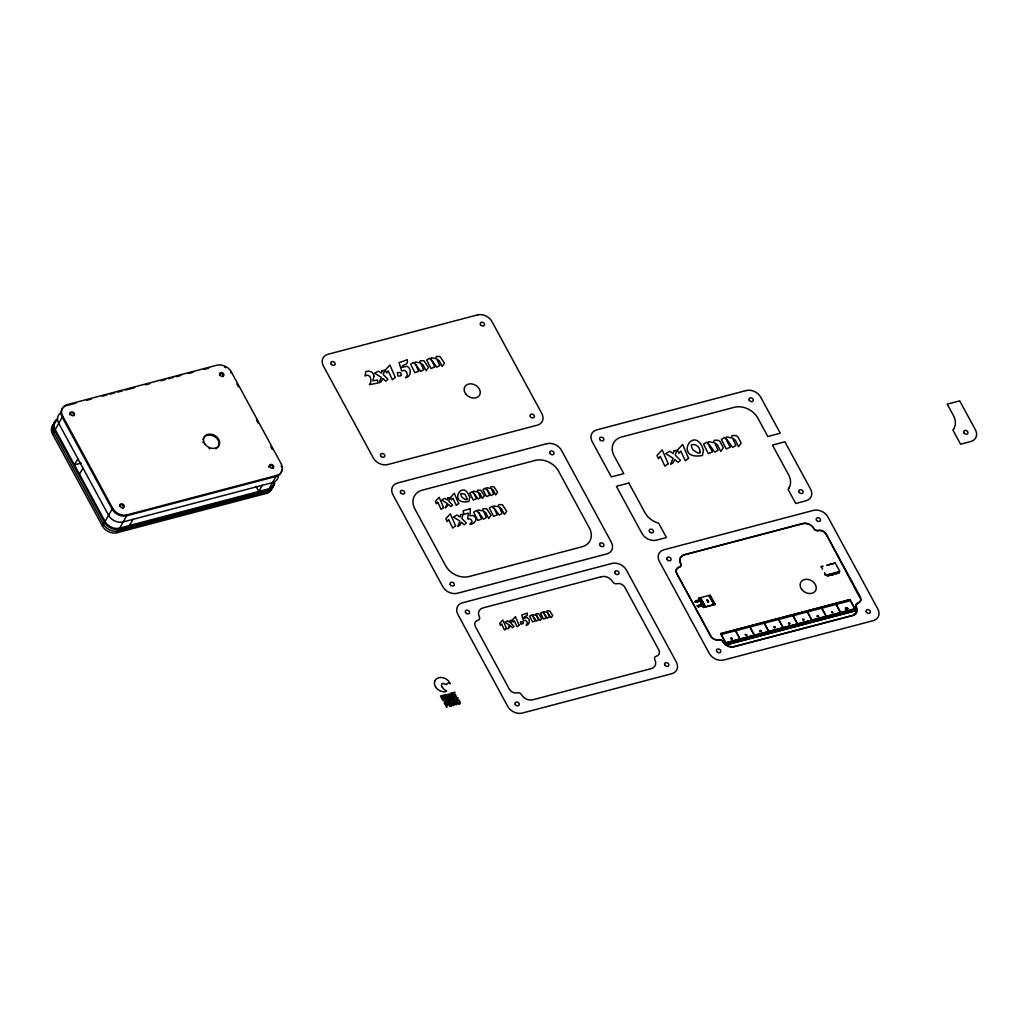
<?xml version="1.0" encoding="UTF-8"?>
<svg xmlns="http://www.w3.org/2000/svg" width="1028" height="1028" viewBox="0 0 1028 1028"><rect width="100%" height="100%" fill="white"/><g stroke="black" fill="none" stroke-linecap="round" stroke-linejoin="round"><path stroke-width="1.5" d="M759.833 631.732L759.782 630.665L759.872 631.68M817.324 616.659L817.286 615.541L817.311 616.556M836.111 573.945L835.944 572.789L836.072 573.804M845.44 608.139L845.697 609.231L845.53 608.088M846.25 608.203L846.738 608.807M730.882 646.368L730.355 646.458M789.427 622.891L789.8 623.726M847.059 608.859L846.352 608.923L847.046 608.872M774.932 627.633L775.086 626.643L774.855 627.337M827.925 576.053L827.694 575.603M821.089 566.749L823.03 566.248L821.231 566.775L822.554 569.229M832.037 611.878L832.86 612.611L832.05 611.904M818.686 616.209L817.697 615.476L818.673 616.068M697.794 601.727L696.843 601.83L697.562 601.431M701.417 606.109L699.927 604.785L701.199 606.276M697.138 605.788C698.333 605.62 697.871 606.289 698.487 606.983M828.992 575.59L828.093 574.87L829.031 575.282M831.511 574.935L831.138 574.549M825.06 574.459C824.546 576.207 828.324 574.716 825.664 575.346M54.895 423.446A11.347 8.854 29.6 0 0 52.608 434.201L102.453 526.079A11.347 8.854 29.6 0 0 117.012 532.735L266.419 493.401L276.583 475.501A11.347 8.854 29.6 0 0 281.171 463.795L231.339 371.918A11.347 8.854 29.6 0 0 216.767 365.248L67.36 404.595L66.833 405.52L76.072 403.079M52.608 434.201L62.759 416.301A11.347 8.854 29.6 0 1 67.36 404.595M77.897 458.719L74.389 464.9L81.302 463.075M79.464 474.268L82.972 468.1M102.453 526.079L112.605 508.179L62.759 416.301M117.012 532.735L127.164 514.848L276.583 475.501M129.515 525.514L133.01 519.346M230.812 372.843L231.339 371.918M262.32 485.293L258.812 491.461L256.023 486.321M447.514 704.874L446.448 705.349L446.923 707.174M441.937 683.826L441.822 683.954A1.953 1.529 29.6 0 0 441.603 684.391L441.577 684.519A4.767 3.714 29.6 0 0 441.577 685.586L441.629 685.856A4.896 3.816 29.6 0 0 441.86 686.55L441.976 686.794M706.866 600.146L707.971 600.493L706.866 599.992M833.914 573.855L834.029 574.125M450.765 700.608C451.947 698.012 447.013 700.119 450.56 700.698M452.14 695.056L451.446 693.823M444.302 702.972L445.535 702.651M447.771 683.235L447.81 683.209A1.76 1.375 29.6 0 1 449.185 683.08L449.377 683.157M449.339 698.436L449.133 697.498L450.984 698.012M789.414 623.007L789.825 623.418M803.947 620.205L803.164 619.28L803.96 619.126M453.669 705.516L454.029 705.285A1.388 1.092 29.6 0 0 454.286 704.797L454.196 704.064M446.627 704.591C447.681 702.818 443.531 702.921 446.37 704.668M449.801 696.611C448.504 693.54 447.578 696.239 449.66 696.701M824.495 572.763L825.767 575.115M451.78 700.274L452.243 699.438M698.462 606.995L697.138 605.98M454.247 697.151L453.117 694.273A2.441 1.902 29.6 0 0 452.847 693.797L451.369 693.155M708.099 600.969L707.174 601.277L708.176 601.11M446.139 700.993L448.696 700.312L444.135 701.52M452.834 699.22L457.884 697.819M451.883 695.134L451.035 694.106M86.853 400.239L91.479 399.031M102.26 396.191L106.886 394.97M109.957 394.161L114.583 392.94M117.667 392.131L122.281 390.923M125.365 390.1L134.604 387.672M145.385 384.832L150.011 383.611M160.792 380.771L165.418 379.563M168.502 378.754L173.115 377.533M176.199 376.723L180.825 375.503M188.522 373.472L193.136 372.264M203.929 369.425L208.543 368.204M269.04 488.775A11.347 8.854 29.6 0 0 274.694 483.173A11.347 8.854 29.6 0 1 269.053 488.775L119.621 528.122A11.347 8.854 29.6 0 1 105.074 521.453L55.229 429.575A11.347 8.854 29.6 0 1 57.517 418.82M835.199 563.087L826.756 565.271L835.237 562.971L839.876 571.478L825.677 575.192M830.907 574.613L831.588 574.703M452.371 697.639L451.934 695.738L453.823 697.1M456.483 698.179L457.756 697.845M454.222 698.86L455.378 698.565M726.308 642.808L729.944 641.845L731.795 643.245L730.908 641.601L730.137 641.793M788.566 626.412L792.202 625.461L794.053 626.862L793.153 625.204L792.395 625.409M798.139 623.893L801.776 622.929L802.675 624.587L799.039 625.551L797.664 624.022L798.846 625.602M850.811 610.015L854.461 609.064L855.836 610.593L854.654 609.013M727.014 644.517L725.819 642.937L727.207 644.466L730.844 643.502M789.26 628.121L788.502 628.326L787.602 626.669L789.453 628.069L793.102 627.106M851.518 611.724L850.76 611.93L849.86 610.272L851.711 611.673L855.347 610.722M446.589 699.168L448.414 698.68L446.769 698.372L446.113 697.177L447.257 696.855L445.214 695.506L446.435 695.172L446.088 694.53L444.135 695.056L446.396 699.207M451.138 693.206L449.93 693.527L452.179 697.691M453.399 705.593L451.408 704.707M446.64 707.251L444.43 703.242M442.618 683.479L442.76 683.453A1.632 1.272 29.6 0 1 443.171 683.44L443.479 683.491M818.185 530.461L816.425 530.422A3.264 2.544 29.6 0 1 813.996 528.546A8.661 6.759 29.6 0 0 802.778 523.496L684.185 554.722A8.738 6.823 29.6 0 0 680.613 563.665A3.302 2.57 29.6 0 1 679.251 567.045A6.271 4.896 29.6 0 0 676.694 573.598L710.721 636.293A6.361 4.96 29.6 0 0 718.713 639.814A3.264 2.544 29.6 0 1 722.902 641.742A8.661 6.759 29.6 0 0 733.054 647.01L852.713 615.554A8.751 6.823 29.6 0 0 856.915 611.776L856.285 606.623A3.302 2.57 29.6 0 1 855.964 605.017L857.66 603.23A6.271 4.896 29.6 0 0 860.205 596.69L826.178 533.982A6.348 4.96 29.6 0 0 818.185 530.461M451.626 700.312L450.752 698.809L452.179 699.31M457.421 699.451L457.216 699.451A2.416 1.889 29.6 0 0 456.792 699.567L456.676 699.618A1.606 1.259 29.6 0 0 456.239 700.029L456.098 700.659A3.071 2.403 29.6 0 0 456.188 701.25L456.252 701.456M445.831 702.587L446.537 702.689A1.401 1.092 29.6 0 1 447.039 703.011L447.27 703.242M708.446 601.83L707.521 601.92L708.639 601.778M697.575 600.121C699.31 604.67 698.41 597.448 698.526 601.097M446.653 690.919L446.525 690.855A9.612 7.504 29.6 0 1 445.972 690.585A8.237 6.425 29.6 0 1 444.88 689.916A8.738 6.823 29.6 0 1 444.186 689.39A8.404 6.553 29.6 0 1 443.261 688.516L442.181 687.167M446.075 684.519L445.265 684.147A16.319 12.734 29.6 0 0 443.71 683.569M446.345 684.648L446.602 684.635A5.179 4.048 29.6 0 1 446.91 684.095A5.628 4.395 29.6 0 1 447.398 683.543M449.621 683.286L450.187 683.826L449.596 682.515A8.687 6.785 29.6 0 0 448.645 681.178L447.45 679.971A8.635 6.746 29.6 0 0 446.396 679.2L445.445 678.634A10.306 8.044 29.6 0 0 444.906 678.377L444.083 678.043A8.134 6.348 29.6 0 0 443.274 677.799A8.378 6.541 29.6 0 0 442.027 677.542A8.507 6.643 29.6 0 0 434.895 680.87M448.632 698.603L447.925 694.054L451.626 697.704M699.747 606.032C696.688 602.768 700.672 609.129 698.886 605.672L700.222 606.507L699.451 605.004M834.839 574.087L834.53 573.226M697.639 601.072L696.213 600.455L697.832 601.611M457.948 702.792L459.066 703.28L459.336 702.304M459.323 700.582L459.169 700.415A2.891 2.249 29.6 0 0 458.668 699.94A2.005 1.568 29.6 0 0 458.141 699.618A1.606 1.259 29.6 0 0 457.37 699.464M458.578 700.89L457.177 700.286L457.19 701.559M456.972 702.805L457.91 703.705A2.005 1.568 29.6 0 0 458.398 703.949A1.516 1.182 29.6 0 0 459.105 704.064M459.542 700.878L460.274 702.792A2.184 1.709 29.6 0 1 460.21 703.306L460.069 703.589A1.426 1.118 29.6 0 1 459.799 703.846A1.838 1.439 29.6 0 1 459.4 704.013M451.253 704.476L449.686 701.61L450.431 701.353C456.817 712.417 449.262 693.964 454.106 703.846M447.398 703.435L447.45 703.525A2.866 2.236 29.6 0 1 447.604 703.846L447.694 704.373A1.426 1.105 29.6 0 1 447.578 704.771M456.753 702.445L456.329 701.636M850.349 600.481L849.95 599.748L835.777 603.487L836.175 604.22M836.278 604.4L840.66 612.482L854.833 608.756L850.452 600.673L721.245 634.482L720.846 633.749L735.02 630.01L735.418 630.742M835.982 604.271L835.584 603.526L821.411 607.265L821.809 607.998M836.085 604.451L840.467 612.534L826.294 616.273L821.912 608.178M821.616 608.049L821.218 607.317L807.044 611.043L807.443 611.788M821.719 608.229L826.101 616.325L811.927 620.051L807.545 611.968M807.25 611.827L806.851 611.095L792.678 614.834L793.076 615.566M807.353 612.02L811.735 620.102L797.561 623.829L793.179 615.746M792.884 615.618L792.485 614.885L778.312 618.612L778.71 619.344M792.986 615.798L797.368 623.88L783.195 627.62L778.813 619.537M778.517 619.396L778.119 618.663L763.945 622.403L764.344 623.135M778.62 619.588L783.002 627.671L768.828 631.398L764.446 623.315M764.151 623.186L763.753 622.441L749.579 626.18L749.977 626.913M764.254 623.366L768.636 631.449L754.462 635.188L750.067 627.093M749.785 626.964L749.386 626.232L735.213 629.958L735.611 630.704M749.887 627.144L754.269 635.24L740.096 638.966L735.701 630.884M735.521 630.935L739.903 639.018L725.729 642.744L721.335 634.661M710.001 595.341L714.884 604.348L714.113 604.554L709.23 595.546M709.037 595.597L713.92 604.605L705.491 606.816L700.608 597.821M700.415 597.872L698.693 598.322M236.851 383.984L238.355 386.759M256.486 420.169L257.989 422.958M270.827 446.627L272.343 449.403M445.818 691.6A9.637 7.53 29.6 0 1 444.944 691.715A8.507 6.643 29.6 0 1 440.794 691.099L440.395 690.945A8.712 6.798 29.6 0 1 439.213 690.353L438.802 690.109A8.224 6.412 29.6 0 1 437.748 689.338A8.263 6.451 29.6 0 1 436.797 688.464A8.777 6.849 29.6 0 1 436.232 687.822L436.18 687.745A8.507 6.643 29.6 0 1 435.474 686.704M435.551 686.794A8.263 6.451 29.6 0 1 435.024 685.74L434.613 684.571A8.507 6.643 29.6 0 1 434.446 683.479A8.738 6.823 29.6 0 1 434.484 682.425L434.574 681.885A8.352 6.528 29.6 0 1 434.895 680.896M272.227 486.617A11.347 8.854 29.6 0 1 266.419 493.401M55.949 421.596A11.347 8.854 29.6 0 0 53.662 432.338L103.494 524.229A11.347 8.854 29.6 0 0 118.066 530.885L267.473 491.551A11.347 8.854 29.6 0 0 273.281 484.766M281.852 469.655A11.347 8.854 29.6 0 1 276.057 476.427L126.637 515.773A11.347 8.854 29.6 0 1 112.078 509.104L62.233 417.227A11.347 8.854 29.6 0 1 65.625 405.931M281.209 465.941A11.347 8.854 29.6 0 1 281.608 467.187M127.164 514.848A11.347 8.854 29.6 0 1 112.605 508.179M203.056 439.496A8.52 6.643 29.6 0 1 215.392 437.106A8.52 6.643 29.6 0 1 215.674 448.773M209.622 448.812A8.52 6.643 29.6 0 1 209.108 448.619M203.261 442.708A8.52 6.643 29.6 0 1 203.03 441.77M224.477 367.086A11.347 8.854 29.6 0 1 225.8 367.767M268.963 467.252A2.274 1.773 29.6 0 1 271.161 465.401A2.274 1.773 29.6 0 1 273.127 468.19M69.711 414.721A2.274 1.773 29.6 0 1 71.909 412.858A2.274 1.773 29.6 0 1 73.875 415.646M219.414 374.025A2.274 1.773 29.6 0 1 222.395 374.012A2.274 1.773 29.6 0 1 223.05 376.698M119.646 505.301A2.274 1.773 29.6 0 1 122.846 505.468A2.274 1.773 29.6 0 1 122.923 508.282M278.344 475.823A11.347 8.854 29.6 0 1 272.548 482.607L123.129 521.941A11.347 8.854 29.6 0 1 108.57 515.272L58.737 423.395A11.347 8.854 29.6 0 1 60.035 413.359M274.335 482.916A11.347 8.854 29.6 0 1 268.526 489.701L119.107 529.034A11.347 8.854 29.6 0 1 104.548 522.378L54.715 430.488A11.347 8.854 29.6 0 1 56.026 420.452M450.598 700.004L449.609 699.644L450.598 700.004M374.051 376.312L372.753 380.797L377.739 380.013L377.61 383.123L369.476 384.639C372.496 381.118 370.465 372.624 364.991 376.004L365.852 371.583L368.692 371.069L371.493 372.007A4.292 3.354 29.6 0 1 373.37 373.935L374.051 376.312M407.024 359.954C409.555 365.518 401.55 363.873 401.974 367.433L406.934 366.264C412.01 368.499 411.213 376.98 405.546 377.713C409.247 374.937 406.278 368.474 401.665 370.967L399.082 362.614L407.024 359.954M527.12 613.202C528.957 617.083 523.149 615.823 523.663 618.316L527.056 617.52C530.525 619.049 529.985 624.857 526.105 625.345C528.636 623.456 526.606 619.036 523.445 620.745L521.697 615.027L527.12 613.202M836.535 573.059L837.396 573.598L836.548 573.033M838.257 573.277L837.447 572.814L838.257 573.303M415.71 364.567L418.692 371.224L414.901 372.74L410.609 364.195L413.654 362.421L414.605 364.079L415.389 361.972L419.578 362.833L420.298 360.674L423.973 360.764L428.406 367.459L426.08 370.774L423.189 364.991L420.722 363.09L423.639 369.772L420.709 371.391L415.71 364.567M431.773 360.34L434.754 366.996L430.963 368.512L426.671 359.967L429.717 358.194L430.668 359.851L431.439 357.744L435.641 358.605L436.36 356.446L440.035 356.536L444.469 363.231L442.13 366.546L439.252 360.764L436.784 358.862L439.701 365.544L436.759 367.163L431.773 360.34M473.959 493.324L476.401 498.798L473.291 500.058L469.757 493.029L472.263 491.577L473.047 492.926L473.69 491.191L477.133 491.898L477.724 490.138L480.744 490.215L484.394 495.714L482.479 498.426L480.102 493.684L478.071 492.116L480.474 497.616L478.059 498.94L473.959 493.324M478.675 512.509L481.567 518.999L477.879 520.476L473.69 512.15L476.671 510.428L477.583 512.034L478.341 509.978L482.428 510.813L483.134 508.719L486.719 508.809L491.037 515.336L488.763 518.549L485.948 512.921L483.546 511.07L486.385 517.585L483.533 519.166L478.675 512.509M487.156 489.855L489.611 495.329L486.488 496.575L482.954 489.546L485.473 488.094L486.244 489.456L486.886 487.722L490.33 488.428L490.934 486.655L493.954 486.732L497.603 492.232L495.676 494.956L493.311 490.202L491.281 488.634L493.684 494.134L491.268 495.47L487.156 489.855M494.314 508.385L497.218 514.874L493.53 516.352L489.341 508.038L492.309 506.303L493.234 507.922L493.993 505.866L498.079 506.701L498.786 504.607L502.358 504.697L506.688 511.212L504.414 514.437L501.6 508.809L499.197 506.945L502.037 513.46L499.184 515.041L494.314 508.385M533.057 616.363L535.1 620.912L532.504 621.953L529.561 616.106L531.656 614.898L532.298 616.029L532.838 614.59L535.704 615.181L536.192 613.703L538.711 613.767L541.743 618.342L540.15 620.604L536.487 615.348L538.479 619.923L536.475 621.028L533.057 616.363M544.043 613.472L546.074 618.021L543.491 619.062L540.548 613.215L542.63 612.007L543.285 613.138L543.812 611.699L546.678 612.29L547.179 610.812L549.684 610.876L552.717 615.451L551.124 617.712L547.461 612.457L549.466 617.031L547.449 618.136L544.043 613.472M709.23 444.52L709.166 446.049L712.532 451.909L708.318 453.605L703.55 444.109L706.943 442.143L707.996 443.98L708.857 441.642L713.509 442.593L714.319 440.202L718.392 440.305L720.075 441.565L723.326 447.745L720.731 451.421L717.531 444.995L714.794 442.875L718.032 450.303L714.768 452.114L709.23 444.52M727.066 439.817L727.014 441.346L730.368 447.219L726.166 448.902L721.386 439.419L724.779 437.44L725.832 439.277L726.693 436.939L731.358 437.889L732.167 435.499L736.241 435.602L737.911 436.861L741.175 443.042L738.579 446.717L735.38 440.292L732.63 438.185L735.868 445.612L732.617 447.411L727.066 439.817M469.719 497.462L468.935 501.446C447.064 505.866 462.87 476.748 469.719 497.462M703.486 450.097L702.445 455.481C672.697 460.955 694.08 422.315 703.486 450.097M760.309 630.485L761.17 631.141L760.309 630.485M774.611 627.748L774.084 626.887L774.611 627.748M788.977 623.97L788.45 623.109L788.977 623.97M803.343 620.18L802.817 619.319L803.343 620.18M829.506 574.511L829.647 575.32C827.54 573.303 831.151 577.325 829.519 574.485M832.076 612.624L831.549 611.763L832.076 612.624M855.604 613.973L854.396 613.832L855.604 613.973M731.512 639.095L730.985 638.234L731.512 639.095M732.257 638.452C733.208 640.328 730.51 637.129 732.257 638.452M745.878 635.317L745.351 634.456L745.878 635.317M470.374 508.744L469.976 515.76L473.06 515.452C482.685 521.581 464.168 527.762 471.775 522.301A3.02 2.352 29.6 0 0 471.801 520.746L470.528 519.114L467.804 518.96L468.293 513.139L463.885 514.308L463.127 510.749L470.374 508.744M746.161 634.661L746.829 635.201L746.161 634.661M831.703 574.331L832.564 574.87L831.703 574.331M828.105 575.603L827.219 575.757L828.105 575.603M708.433 601.29L707.996 600.699L708.433 601.29M715.128 604.425L703.537 607.535L698.449 598.206L710.078 595.148L715.115 604.387M720.589 633.634L726.732 644.8L856.08 610.671L849.938 599.542L720.641 633.582M761.221 631.436L760.771 630.742L761.144 631.488M832.976 574.022L832.911 574.742L832.976 573.997M833.631 574.549L833.181 573.868L833.618 574.524M838.038 572.262L839.054 573.161L838.051 572.236M381.992 370.722L381.619 373.203L378.278 371.134L374.655 373.215L381.337 377.379L379.088 382.917L381.298 381.516L382.891 378.497L385.77 381.195L387.929 379.281L383.29 374.603L384.678 370.26L381.992 370.722M447.771 497.989L447.45 500.032L444.713 498.323L441.732 500.045L447.231 503.463L445.381 508.012L448.504 504.388L450.868 506.598L452.641 505.031L448.825 501.189L449.981 497.603L447.771 497.989M460.557 514.63L460.184 517.045L456.933 515.028L453.412 517.058L459.914 521.119L457.73 526.503L459.876 525.141L461.431 522.211L464.232 524.833L466.339 522.969L461.816 518.42L463.178 514.18L460.557 514.63M510.004 620.578L509.747 622.274L507.459 620.848L504.992 622.287L509.554 625.127L508.025 628.905L510.62 625.898L512.586 627.735L514.064 626.425L510.89 623.225L511.88 620.321L510.004 620.578M673.828 450.817L673.417 453.579L669.691 451.279L665.681 453.592L673.096 458.218L670.603 464.36L673.057 462.806L674.831 459.465L678.03 462.446L680.42 460.326L675.267 455.134L676.822 450.303L673.828 450.817M467.149 498.734L466.995 499.685L465.273 499.518L462.035 497.334A8.173 6.374 29.6 0 1 460.904 494.995L460.75 493.556L464.926 494.16L467.149 498.734M700.029 451.819L699.824 453.104L697.485 452.885L693.103 449.93A11.038 8.609 29.6 0 1 691.587 446.769L691.369 444.828C695.763 443.248 700.364 447.386 700.029 451.819M846.931 607.779L847.727 608.692L846.931 607.779M395.292 377.456L392.362 379.692L388.186 370.89L386.631 372.997L385.256 370.093L389.895 365.004L395.292 377.456M443.569 507.511L441.166 509.348L437.722 502.114L436.45 503.849L435.319 501.458L439.136 497.269L443.569 507.511M458.694 503.527L456.291 505.365L452.847 498.13L451.575 499.865L450.444 497.475L454.26 493.286L458.694 503.527M455.584 525.912L452.731 528.096L448.658 519.513L447.154 521.569L445.805 518.742L450.328 513.769L455.584 525.912M506.521 628.494L504.517 630.023L501.651 623.996L500.597 625.435L499.659 623.456L502.833 619.974L506.521 628.494M519.089 625.178L517.084 626.707L514.231 620.694L513.178 622.133L512.227 620.141L515.401 616.659L519.089 625.178M668.161 463.679L664.91 466.172L660.272 456.381L658.55 458.732L657.02 455.507L662.173 449.84L668.161 463.679M688.606 458.295L685.342 460.788L680.703 451.009L678.981 453.348L677.452 450.123L682.605 444.456L688.606 458.295M401.421 374.873L400.599 375.952L397.952 376.094L397.322 372.56L400.663 372.624L401.421 374.873M523.291 623.405L520.913 624.24L520.476 621.837L522.777 621.876L523.291 623.405M701.225 605.839L700.209 604.965L701.225 605.839M847.676 608.486L847.123 607.805L847.676 608.486M694.902 601.753C697.112 603.552 695.57 599.658 694.941 601.727M856.71 611.699L855.116 614.089A8.558 6.682 29.6 0 1 852.597 615.374L734.031 646.599A8.442 6.579 29.6 0 1 723.095 641.678A3.482 2.724 29.6 0 0 721.129 639.904L718.623 639.634A6.142 4.793 29.6 0 1 710.901 636.229L676.899 573.547A6.039 4.716 29.6 0 1 679.341 567.225L679.38 567.225A3.521 2.75 29.6 0 0 680.819 563.627A8.52 6.643 29.6 0 1 684.301 554.902L802.868 523.689A8.442 6.579 29.6 0 1 813.816 528.61A3.482 2.724 29.6 0 0 818.275 530.654A6.142 4.793 29.6 0 1 823.942 531.861L826.114 534.252L860.693 599.285A6.039 4.716 29.6 0 1 859.382 602.125L855.887 604.438A3.534 2.75 29.6 0 0 856.08 606.649A8.558 6.682 29.6 0 1 856.722 611.686M788.913 488.184L788.065 489.341L795.736 503.489L805.965 500.803A11.347 8.854 29.6 0 0 810.565 489.084L784.904 441.796L772.452 445.073L788.605 474.833A18.247 14.238 29.6 0 1 788.913 488.184M953.74 428.882L952.892 430.038L960.563 444.186L970.792 441.5A11.347 8.854 29.6 0 0 975.392 429.781L959.702 400.869L947.251 404.145L953.431 415.53A18.247 14.238 29.6 0 1 953.74 428.882M443.518 699.965L442.76 700.158L440.511 696.007L441.256 695.815L442.168 697.485L443.441 697.151L442.528 695.481L443.274 695.275L445.535 699.438L444.79 699.631L443.788 697.806L442.528 698.14L443.518 699.965M456.342 696.586L455.584 696.74L453.682 693.232L452.538 692.833L454.903 692.217L454.427 693.039L456.342 696.586M448.169 701.944L447.398 702.15L449.737 706.442L451.729 705.902L450.135 705.542L448.169 701.944M455.61 700.71L454.774 700.929L456.753 704.578L456.008 704.784L454.016 701.135L452.834 700.723L455.61 700.71M477.416 314.941L327.996 354.274A11.347 8.854 29.6 0 0 323.396 365.994L373.241 457.871A11.347 8.854 29.6 0 0 387.8 464.54L537.22 425.194A11.347 8.854 29.6 0 0 541.807 413.487L491.975 321.597A11.347 8.854 29.6 0 0 477.416 314.941M746.161 390.55L596.741 429.884A11.347 8.854 29.6 0 0 592.154 441.59L611.313 476.915L623.765 473.638L614.114 455.867A18.388 14.353 29.6 0 1 621.606 436.99L734.275 407.319A18.363 14.328 29.6 0 1 757.79 418.036L767.813 436.514L780.265 433.238L760.72 397.206A11.347 8.854 29.6 0 0 746.161 390.55M546.935 443.685L397.515 483.019A11.347 8.854 29.6 0 0 392.927 494.738L442.76 586.615A11.347 8.854 29.6 0 0 457.319 593.284L606.738 553.938A11.347 8.854 29.6 0 0 611.326 542.231L561.494 450.341A11.347 8.854 29.6 0 0 546.935 443.685M535.048 460.454L422.379 490.125A18.388 14.353 29.6 0 0 414.888 509.001L445.702 565.811A18.247 14.238 29.6 0 0 469.231 576.49L581.887 546.832A18.247 14.238 29.6 0 0 589.365 527.981L558.564 471.171A18.363 14.328 29.6 0 0 535.048 460.454M628.84 483.019L616.389 486.295L641.986 533.481A11.347 8.854 29.6 0 0 656.545 540.137L666.44 537.541L658.64 523.175L657.393 522.828A18.247 14.238 29.6 0 1 644.929 512.664L628.84 483.019M611.904 563.46L462.484 602.806A11.347 8.854 29.6 0 0 457.897 614.513L507.729 706.403A11.347 8.854 29.6 0 0 522.301 713.059L671.708 673.725A11.347 8.854 29.6 0 0 676.308 662.006L626.463 570.129A11.347 8.854 29.6 0 0 611.904 563.46M813.405 510.415L663.985 549.749A11.347 8.854 29.6 0 0 659.385 561.468L709.23 653.345A11.347 8.854 29.6 0 0 723.789 660.002L873.209 620.668A11.347 8.854 29.6 0 0 877.796 608.949L827.964 517.071A11.347 8.854 29.6 0 0 813.405 510.415M601.47 576.708L482.89 607.933A8.622 6.733 29.6 0 0 479.369 616.774A3.405 2.66 29.6 0 1 477.943 620.269A6.155 4.806 29.6 0 0 475.45 626.694L509.335 689.171A6.245 4.87 29.6 0 0 517.315 692.846A3.38 2.634 29.6 0 1 521.646 694.825A8.545 6.669 29.6 0 0 532.735 699.811L651.302 668.598A8.622 6.733 29.6 0 0 654.836 659.758A3.405 2.66 29.6 0 1 656.249 656.262A6.155 4.806 29.6 0 0 658.755 649.837L624.857 587.348A6.245 4.87 29.6 0 0 616.877 583.686A3.38 2.634 29.6 0 1 612.559 581.694A8.545 6.669 29.6 0 0 601.47 576.708M700.672 598.322L698.937 598.784L700.839 602.267L702.561 601.817L700.672 598.322M702.664 601.997L700.942 602.459L701.34 603.192L703.062 602.742L702.664 601.997M703.165 602.922L701.43 603.372L703.332 606.867L705.054 606.417L703.165 602.922M705.157 606.597L703.422 607.047L705.157 606.597M734.737 640.585L731.088 641.549L731.987 643.194L735.624 642.243L734.737 640.585M735.688 640.341L734.93 640.534L735.817 642.192L736.588 641.986L735.688 640.341M739.517 639.326L735.881 640.29L736.78 641.935L740.417 640.984L739.517 639.326M740.006 639.198L740.892 640.855L740.006 639.198M740.481 639.069L741.381 640.727L740.481 639.069M744.311 638.067L740.674 639.03L741.573 640.675L745.21 639.724L744.311 638.067M745.274 637.81L744.503 638.015L745.403 639.673L746.161 639.467L745.274 637.81M749.104 636.807L745.454 637.758L746.354 639.416L750.003 638.465L749.104 636.807M750.054 636.55L749.296 636.756L750.183 638.414L750.954 638.208L750.054 636.55M753.884 635.548L750.247 636.499L751.147 638.157L754.783 637.193L753.884 635.548M754.372 635.42L755.259 637.077L754.372 635.42M754.848 635.291L755.747 636.949L754.848 635.291M758.677 634.289L755.04 635.24L755.94 636.897L759.576 635.934L758.677 634.289M759.641 634.032L758.87 634.237L759.769 635.882L760.527 635.689L759.641 634.032M763.47 633.017L759.82 633.98L760.72 635.638L764.369 634.674L763.47 633.017M764.421 632.773L763.663 632.965L764.549 634.623L765.32 634.417L764.421 632.773M768.25 631.757L764.614 632.721L765.513 634.379L769.15 633.415L768.25 631.757M768.738 631.629L769.625 633.287L768.738 631.629M769.214 631.513L770.113 633.158L769.214 631.513M773.043 630.498L769.407 631.462L770.306 633.107L773.943 632.156L773.043 630.498M774.007 630.254L773.236 630.447L774.135 632.104L774.894 631.899L774.007 630.254M777.836 629.239L774.2 630.203L775.086 631.847L778.736 630.896L777.836 629.239M778.787 628.982L778.029 629.187L778.916 630.845L779.687 630.639L778.787 628.982M782.616 627.979L778.98 628.93L779.879 630.588L783.516 629.637L782.616 627.979M783.105 627.851L784.004 629.509L783.105 627.851M783.58 627.722L784.48 629.38L783.58 627.722M787.409 626.72L783.773 627.671L784.672 629.329L788.309 628.365L787.409 626.72M796.983 624.189L793.346 625.152L794.246 626.81L797.882 625.846L796.983 624.189M797.471 624.073L798.37 625.718L797.471 624.073M802.74 622.685L801.968 622.878L802.868 624.536L803.639 624.33L802.74 622.685M806.569 621.67L802.932 622.634L803.819 624.292L807.468 623.328L806.569 621.67M807.52 621.426L806.762 621.619L807.661 623.276L808.419 623.071L807.52 621.426M811.362 620.411L807.712 621.375L808.612 623.019L812.249 622.068L811.362 620.411M811.837 620.282L812.737 621.94L811.837 620.282M812.313 620.154L813.212 621.811L812.313 620.154M816.142 619.152L812.505 620.115L813.405 621.76L817.042 620.809L816.142 619.152M817.106 618.895L816.335 619.1L817.234 620.758L818.005 620.552L817.106 618.895M820.935 617.892L817.299 618.843L818.185 620.501L821.835 619.55L820.935 617.892M821.886 617.635L821.128 617.841L822.027 619.499L822.785 619.293L821.886 617.635M825.728 616.633L822.079 617.584L822.978 619.241L826.615 618.278L825.728 616.633M826.204 616.504L827.103 618.162L826.204 616.504M826.679 616.376L827.579 618.034L826.679 616.376M830.508 615.374L826.872 616.325L827.771 617.982L831.408 617.018L830.508 615.374M831.472 615.117L830.701 615.322L831.601 616.967L832.372 616.774L831.472 615.117M835.301 614.101L831.665 615.065L832.551 616.723L836.201 615.759L835.301 614.101M836.252 613.857L835.494 614.063L836.394 615.708L837.152 615.515L836.252 613.857M840.094 612.842L836.445 613.806L837.345 615.464L840.981 614.5L840.094 612.842M840.57 612.714L841.469 614.371L840.57 612.714M841.045 612.598L841.945 614.243L841.045 612.598M844.875 611.583L841.238 612.547L842.138 614.191L845.774 613.241L844.875 611.583M845.838 611.339L845.067 611.531L845.967 613.189L846.738 612.984L845.838 611.339M849.668 610.324L846.031 611.287L846.931 612.932L850.567 611.981L849.668 610.324M801.557 589.198A8.52 6.643 29.6 0 0 815.525 590.74A8.52 6.643 29.6 0 0 807.481 579.342A8.52 6.643 29.6 0 0 801.557 589.198M667.056 559.45A2.274 1.773 29.6 0 0 670.796 560.273A2.274 1.773 29.6 0 0 669.061 557.099A2.274 1.773 29.6 0 0 667.056 559.45M816.463 520.104A2.274 1.773 29.6 0 0 820.203 520.939A2.274 1.773 29.6 0 0 818.481 517.752A2.274 1.773 29.6 0 0 816.463 520.104M866.308 611.981A2.274 1.773 29.6 0 0 870.048 612.816A2.274 1.773 29.6 0 0 868.313 609.63A2.274 1.773 29.6 0 0 866.308 611.981M716.696 651.379A2.274 1.773 29.6 0 0 720.435 652.215A2.274 1.773 29.6 0 0 718.713 649.028A2.274 1.773 29.6 0 0 716.696 651.379M963.904 432.814A2.274 1.773 29.6 0 0 967.631 433.649A2.274 1.773 29.6 0 0 965.909 430.462A2.274 1.773 29.6 0 0 963.904 432.814M465.555 612.495A2.274 1.773 29.6 0 0 469.295 613.331A2.274 1.773 29.6 0 0 467.573 610.157A2.274 1.773 29.6 0 0 465.555 612.495M664.808 665.039A2.274 1.773 29.6 0 0 668.547 665.874A2.274 1.773 29.6 0 0 666.825 662.687A2.274 1.773 29.6 0 0 664.808 665.039M614.975 573.161A2.274 1.773 29.6 0 0 618.715 573.997A2.274 1.773 29.6 0 0 616.98 570.81A2.274 1.773 29.6 0 0 614.975 573.161M515.208 704.424A2.274 1.773 29.6 0 0 518.947 705.259A2.274 1.773 29.6 0 0 517.212 702.085A2.274 1.773 29.6 0 0 515.208 704.424M549.993 453.374A2.274 1.773 29.6 0 0 553.732 454.209A2.274 1.773 29.6 0 0 552.01 451.022A2.274 1.773 29.6 0 0 549.993 453.374M400.586 492.72A2.274 1.773 29.6 0 0 404.325 493.556A2.274 1.773 29.6 0 0 402.59 490.369A2.274 1.773 29.6 0 0 400.586 492.72M599.838 545.251A2.274 1.773 29.6 0 0 603.577 546.086A2.274 1.773 29.6 0 0 601.843 542.9A2.274 1.773 29.6 0 0 599.838 545.251M450.225 584.649A2.274 1.773 29.6 0 0 453.965 585.485A2.274 1.773 29.6 0 0 452.243 582.298A2.274 1.773 29.6 0 0 450.225 584.649M465.568 393.724A8.52 6.643 29.6 0 0 479.536 395.266A8.52 6.643 29.6 0 0 471.492 383.868A8.52 6.643 29.6 0 0 465.568 393.724M530.319 416.507A2.274 1.773 29.6 0 0 534.059 417.342A2.274 1.773 29.6 0 0 532.324 414.155A2.274 1.773 29.6 0 0 530.319 416.507M331.067 363.976A2.274 1.773 29.6 0 0 334.807 364.811A2.274 1.773 29.6 0 0 333.072 361.625A2.274 1.773 29.6 0 0 331.067 363.976M480.474 324.63A2.274 1.773 29.6 0 0 484.214 325.465A2.274 1.773 29.6 0 0 482.492 322.278A2.274 1.773 29.6 0 0 480.474 324.63M380.707 455.905A2.274 1.773 29.6 0 0 384.446 456.74A2.274 1.773 29.6 0 0 382.724 453.554A2.274 1.773 29.6 0 0 380.707 455.905M219.838 374.937A2.274 1.773 29.6 0 0 223.577 375.773A2.274 1.773 29.6 0 0 221.855 372.599A2.274 1.773 29.6 0 0 219.838 374.937M269.683 466.815A2.274 1.773 29.6 0 0 273.409 467.65A2.274 1.773 29.6 0 0 271.688 464.476A2.274 1.773 29.6 0 0 269.683 466.815M120.07 506.213A2.274 1.773 29.6 0 0 123.81 507.048A2.274 1.773 29.6 0 0 122.088 503.861A2.274 1.773 29.6 0 0 120.07 506.213M70.431 414.284A2.274 1.773 29.6 0 0 74.157 415.119A2.274 1.773 29.6 0 0 72.435 411.932A2.274 1.773 29.6 0 0 70.431 414.284M204.919 444.045A8.52 6.643 29.6 0 0 218.9 445.587A8.52 6.643 29.6 0 0 210.856 434.176A8.52 6.643 29.6 0 0 204.919 444.045M599.812 439.573A2.274 1.773 29.6 0 0 603.552 440.408A2.274 1.773 29.6 0 0 601.83 437.234A2.274 1.773 29.6 0 0 599.812 439.573M649.465 531.515A2.274 1.773 29.6 0 0 653.191 532.35A2.274 1.773 29.6 0 0 651.469 529.163A2.274 1.773 29.6 0 0 649.465 531.515M799.064 492.116A2.274 1.773 29.6 0 0 802.804 492.952A2.274 1.773 29.6 0 0 801.082 489.765A2.274 1.773 29.6 0 0 799.064 492.116M749.232 400.239A2.274 1.773 29.6 0 0 752.959 401.074A2.274 1.773 29.6 0 0 751.237 397.887A2.274 1.773 29.6 0 0 749.232 400.239"/></g></svg>
